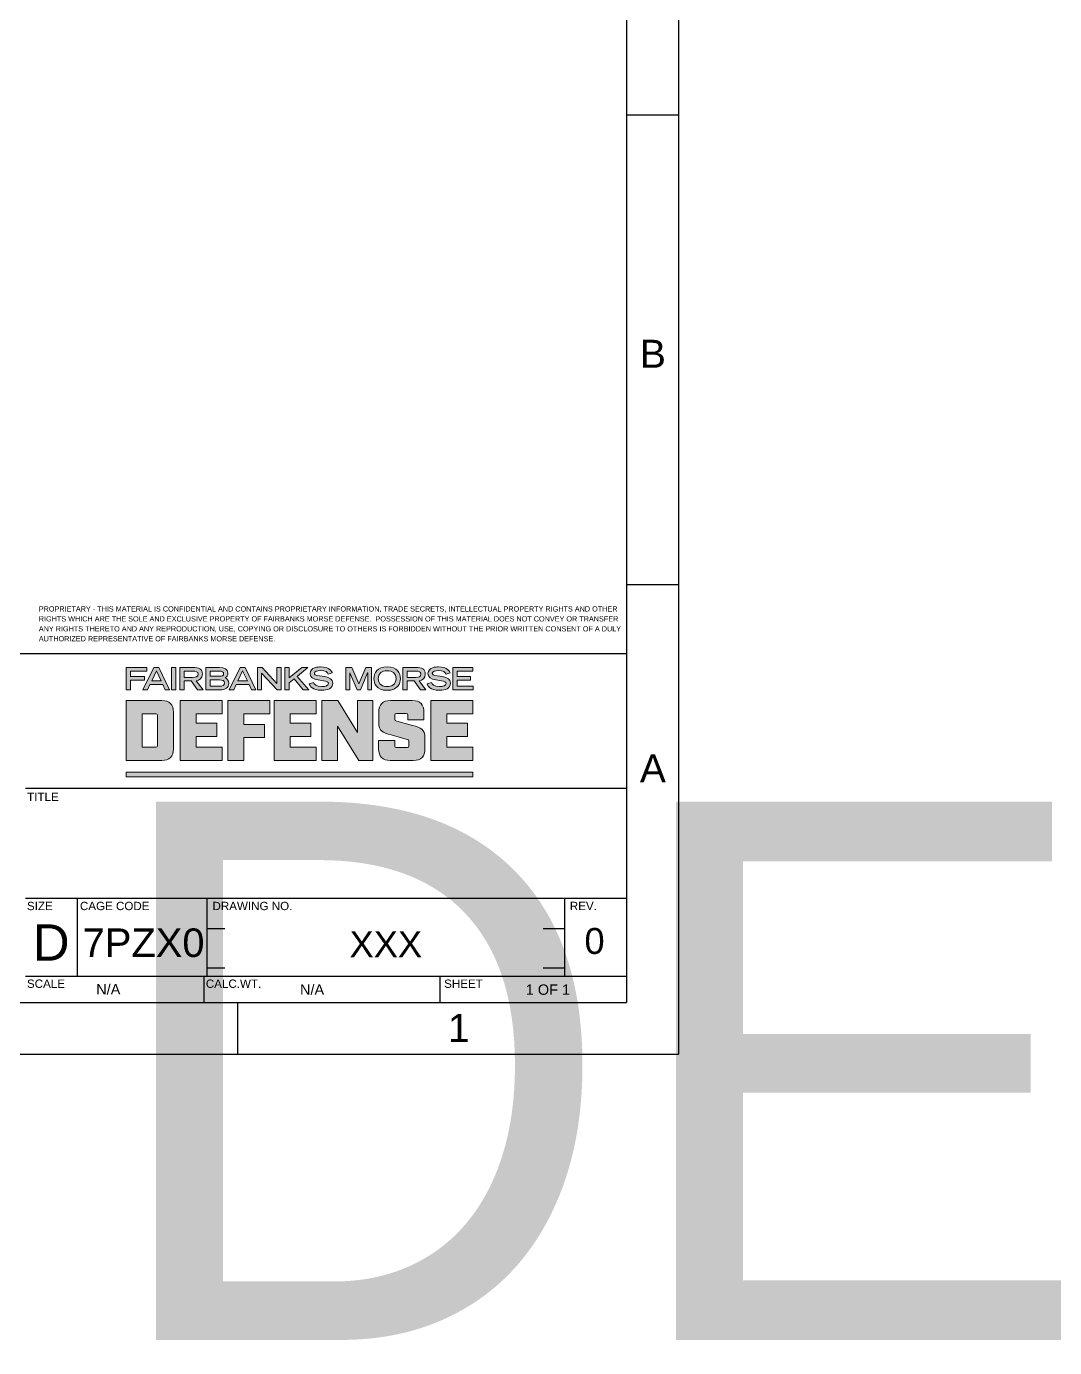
# Model space of a CAD drawing. Header units: inches. Extents: x 0 to 79.8, y -3 to 24.
# Drawn here: x 29.38 to 39.88, y -3 to 10.5 of the extents above; entities that cross this region are included whole.
import ezdxf
from ezdxf.enums import TextEntityAlignment as Align

# ---------------------------------------------------------------- set-up
doc = ezdxf.new("R2018")
doc.units = ezdxf.units.IN
doc.header["$MEASUREMENT"] = 0
doc.layers.add('Layer 1', color=7, linetype='Continuous', lineweight=0)
doc.styles.get("Standard").update_dxf_attribs({"font": 'arial.ttf'})

# ---------------------------------------------------------------- blocks, each defined once
blk = doc.blocks.new('Block_0')
at = {"layer": 'Layer 1', "transparency": 33554687}
h = blk.add_hatch(color=7, dxfattribs=at)
h.dxf.hatch_style = 2
edge = h.paths.add_edge_path()
edge.add_spline(control_points=[(3.112, -4.673), (3.132, -4.673), (3.138, -4.667), (3.138, -4.647), (3.138, -4.647), (3.138, -4.147), (3.138, -4.147), (3.138, -4.128), (3.132, -4.122), (3.112, -4.122), (3.112, -4.122), (2.888, -4.122), (2.888, -4.122), (2.888, -4.122), (2.888, -4.673), (2.888, -4.673), (2.888, -4.673), (3.112, -4.673), (3.112, -4.673)], knot_values=[0, 0, 0, 0, 1, 1, 1, 2, 2, 2, 3, 3, 3, 4, 4, 4, 5, 5, 5, 6, 6, 6, 6], degree=3, periodic=0)
edge = h.paths.add_edge_path()
edge.add_spline(control_points=[(2.621, -3.9), (2.621, -3.9), (3.212, -3.9), (3.212, -3.9), (3.342, -3.9), (3.405, -3.963), (3.405, -4.093), (3.405, -4.093), (3.405, -4.701), (3.405, -4.701), (3.405, -4.832), (3.342, -4.894), (3.212, -4.894), (3.212, -4.894), (2.621, -4.894), (2.621, -4.894), (2.621, -4.894), (2.621, -3.9), (2.621, -3.9)], knot_values=[0, 0, 0, 0, 1, 1, 1, 2, 2, 2, 3, 3, 3, 4, 4, 4, 5, 5, 5, 6, 6, 6, 6], degree=3, periodic=0)
h = blk.add_hatch(color=7, dxfattribs=at)
h.dxf.hatch_style = 2
edge = h.paths.add_edge_path()
edge.add_spline(control_points=[(3.516, -3.9), (3.516, -3.9), (4.214, -3.9), (4.214, -3.9), (4.214, -3.9), (4.214, -4.122), (4.214, -4.122), (4.214, -4.122), (3.782, -4.122), (3.782, -4.122), (3.782, -4.122), (3.782, -4.277), (3.782, -4.277), (3.782, -4.277), (4.125, -4.277), (4.125, -4.277), (4.125, -4.277), (4.125, -4.495), (4.125, -4.495), (4.125, -4.495), (3.782, -4.495), (3.782, -4.495), (3.782, -4.495), (3.782, -4.673), (3.782, -4.673), (3.782, -4.673), (4.214, -4.673), (4.214, -4.673), (4.214, -4.673), (4.214, -4.894), (4.214, -4.894), (4.214, -4.894), (3.516, -4.894), (3.516, -4.894), (3.516, -4.894), (3.516, -3.9), (3.516, -3.9)], knot_values=[0, 0, 0, 0, 1, 1, 1, 2, 2, 2, 3, 3, 3, 4, 4, 4, 5, 5, 5, 6, 6, 6, 7, 7, 7, 8, 8, 8, 9, 9, 9, 10, 10, 10, 11, 11, 11, 12, 12, 12, 12], degree=3, periodic=0)
h = blk.add_hatch(color=7, dxfattribs=at)
h.dxf.hatch_style = 2
edge = h.paths.add_edge_path()
edge.add_spline(control_points=[(4.306, -3.9), (4.306, -3.9), (5.005, -3.9), (5.005, -3.9), (5.005, -3.9), (5.005, -4.122), (5.005, -4.122), (5.005, -4.122), (4.573, -4.122), (4.573, -4.122), (4.573, -4.122), (4.573, -4.295), (4.573, -4.295), (4.573, -4.295), (4.916, -4.295), (4.916, -4.295), (4.916, -4.295), (4.916, -4.514), (4.916, -4.514), (4.916, -4.514), (4.573, -4.514), (4.573, -4.514), (4.573, -4.514), (4.573, -4.894), (4.573, -4.894), (4.573, -4.894), (4.306, -4.894), (4.306, -4.894), (4.306, -4.894), (4.306, -3.9), (4.306, -3.9)], knot_values=[0, 0, 0, 0, 1, 1, 1, 2, 2, 2, 3, 3, 3, 4, 4, 4, 5, 5, 5, 6, 6, 6, 7, 7, 7, 8, 8, 8, 9, 9, 9, 10, 10, 10, 10], degree=3, periodic=0)
h = blk.add_hatch(color=7, dxfattribs=at)
h.dxf.hatch_style = 2
edge = h.paths.add_edge_path()
edge.add_spline(control_points=[(5.073, -3.9), (5.073, -3.9), (5.772, -3.9), (5.772, -3.9), (5.772, -3.9), (5.772, -4.122), (5.772, -4.122), (5.772, -4.122), (5.34, -4.122), (5.34, -4.122), (5.34, -4.122), (5.34, -4.277), (5.34, -4.277), (5.34, -4.277), (5.682, -4.277), (5.682, -4.277), (5.682, -4.277), (5.682, -4.495), (5.682, -4.495), (5.682, -4.495), (5.34, -4.495), (5.34, -4.495), (5.34, -4.495), (5.34, -4.673), (5.34, -4.673), (5.34, -4.673), (5.772, -4.673), (5.772, -4.673), (5.772, -4.673), (5.772, -4.894), (5.772, -4.894), (5.772, -4.894), (5.073, -4.894), (5.073, -4.894), (5.073, -4.894), (5.073, -3.9), (5.073, -3.9)], knot_values=[0, 0, 0, 0, 1, 1, 1, 2, 2, 2, 3, 3, 3, 4, 4, 4, 5, 5, 5, 6, 6, 6, 7, 7, 7, 8, 8, 8, 9, 9, 9, 10, 10, 10, 11, 11, 11, 12, 12, 12, 12], degree=3, periodic=0)
h = blk.add_hatch(color=7, dxfattribs=at)
h.dxf.hatch_style = 2
edge = h.paths.add_edge_path()
edge.add_spline(control_points=[(5.864, -3.9), (5.864, -3.9), (6.13, -3.9), (6.13, -3.9), (6.13, -3.9), (6.455, -4.429), (6.455, -4.429), (6.455, -4.429), (6.455, -3.9), (6.455, -3.9), (6.455, -3.9), (6.713, -3.9), (6.713, -3.9), (6.713, -3.9), (6.713, -4.894), (6.713, -4.894), (6.713, -4.894), (6.476, -4.894), (6.476, -4.894), (6.476, -4.894), (6.123, -4.325), (6.123, -4.325), (6.123, -4.325), (6.123, -4.894), (6.123, -4.894), (6.123, -4.894), (5.864, -4.894), (5.864, -4.894), (5.864, -4.894), (5.864, -3.9), (5.864, -3.9)], knot_values=[0, 0, 0, 0, 1, 1, 1, 2, 2, 2, 3, 3, 3, 4, 4, 4, 5, 5, 5, 6, 6, 6, 7, 7, 7, 8, 8, 8, 9, 9, 9, 10, 10, 10, 10], degree=3, periodic=0)
h = blk.add_hatch(color=7, dxfattribs=at)
h.dxf.hatch_style = 2
edge = h.paths.add_edge_path()
edge.add_spline(control_points=[(6.807, -4.701), (6.807, -4.701), (6.807, -4.565), (6.807, -4.565), (6.807, -4.565), (7.074, -4.565), (7.074, -4.565), (7.074, -4.565), (7.074, -4.656), (7.074, -4.656), (7.074, -4.676), (7.08, -4.681), (7.1, -4.681), (7.1, -4.681), (7.283, -4.681), (7.283, -4.681), (7.303, -4.681), (7.308, -4.676), (7.308, -4.656), (7.308, -4.656), (7.308, -4.569), (7.308, -4.569), (7.308, -4.554), (7.301, -4.549), (7.278, -4.544), (7.278, -4.544), (7.014, -4.471), (7.014, -4.471), (6.875, -4.433), (6.81, -4.409), (6.81, -4.267), (6.81, -4.267), (6.81, -4.093), (6.81, -4.093), (6.81, -3.963), (6.872, -3.9), (7.003, -3.9), (7.003, -3.9), (7.365, -3.9), (7.365, -3.9), (7.496, -3.9), (7.558, -3.963), (7.558, -4.093), (7.558, -4.093), (7.558, -4.22), (7.558, -4.22), (7.558, -4.22), (7.291, -4.22), (7.291, -4.22), (7.291, -4.22), (7.291, -4.139), (7.291, -4.139), (7.291, -4.119), (7.286, -4.113), (7.266, -4.113), (7.266, -4.113), (7.102, -4.113), (7.102, -4.113), (7.083, -4.113), (7.077, -4.119), (7.077, -4.139), (7.077, -4.139), (7.077, -4.216), (7.077, -4.216), (7.077, -4.231), (7.081, -4.235), (7.107, -4.243), (7.107, -4.243), (7.371, -4.314), (7.371, -4.314), (7.51, -4.35), (7.575, -4.376), (7.575, -4.518), (7.575, -4.518), (7.575, -4.701), (7.575, -4.701), (7.575, -4.832), (7.513, -4.894), (7.382, -4.894), (7.382, -4.894), (7, -4.894), (7, -4.894), (6.87, -4.894), (6.807, -4.832), (6.807, -4.701)], knot_values=[0, 0, 0, 0, 1, 1, 1, 2, 2, 2, 3, 3, 3, 4, 4, 4, 5, 5, 5, 6, 6, 6, 7, 7, 7, 8, 8, 8, 9, 9, 9, 10, 10, 10, 11, 11, 11, 12, 12, 12, 13, 13, 13, 14, 14, 14, 15, 15, 15, 16, 16, 16, 17, 17, 17, 18, 18, 18, 19, 19, 19, 20, 20, 20, 21, 21, 21, 22, 22, 22, 23, 23, 23, 24, 24, 24, 25, 25, 25, 26, 26, 26, 27, 27, 27, 28, 28, 28, 28], degree=3, periodic=0)
h = blk.add_hatch(color=7, dxfattribs=at)
h.dxf.hatch_style = 2
edge = h.paths.add_edge_path()
edge.add_spline(control_points=[(7.67, -3.9), (7.67, -3.9), (8.369, -3.9), (8.369, -3.9), (8.369, -3.9), (8.369, -4.122), (8.369, -4.122), (8.369, -4.122), (7.937, -4.122), (7.937, -4.122), (7.937, -4.122), (7.937, -4.277), (7.937, -4.277), (7.937, -4.277), (8.28, -4.277), (8.28, -4.277), (8.28, -4.277), (8.28, -4.495), (8.28, -4.495), (8.28, -4.495), (7.937, -4.495), (7.937, -4.495), (7.937, -4.495), (7.937, -4.673), (7.937, -4.673), (7.937, -4.673), (8.369, -4.673), (8.369, -4.673), (8.369, -4.673), (8.369, -4.894), (8.369, -4.894), (8.369, -4.894), (7.67, -4.894), (7.67, -4.894), (7.67, -4.894), (7.67, -3.9), (7.67, -3.9)], knot_values=[0, 0, 0, 0, 1, 1, 1, 2, 2, 2, 3, 3, 3, 4, 4, 4, 5, 5, 5, 6, 6, 6, 7, 7, 7, 8, 8, 8, 9, 9, 9, 10, 10, 10, 11, 11, 11, 12, 12, 12, 12], degree=3, periodic=0)
at = {"layer": 'Layer 1'}
for points, knots in [([(2.621, -3.9), (2.621, -3.9), (3.212, -3.9), (3.212, -3.9), (3.342, -3.9), (3.405, -3.963), (3.405, -4.093), (3.405, -4.093), (3.405, -4.701), (3.405, -4.701), (3.405, -4.832), (3.342, -4.894), (3.212, -4.894), (3.212, -4.894), (2.621, -4.894), (2.621, -4.894), (2.621, -4.894), (2.621, -3.9), (2.621, -3.9)], [0, 0, 0, 0, 1, 1, 1, 2, 2, 2, 3, 3, 3, 4, 4, 4, 5, 5, 5, 6, 6, 6, 6]), ([(3.516, -3.9), (3.516, -3.9), (4.214, -3.9), (4.214, -3.9), (4.214, -3.9), (4.214, -4.122), (4.214, -4.122), (4.214, -4.122), (3.782, -4.122), (3.782, -4.122), (3.782, -4.122), (3.782, -4.277), (3.782, -4.277), (3.782, -4.277), (4.125, -4.277), (4.125, -4.277), (4.125, -4.277), (4.125, -4.495), (4.125, -4.495), (4.125, -4.495), (3.782, -4.495), (3.782, -4.495), (3.782, -4.495), (3.782, -4.673), (3.782, -4.673), (3.782, -4.673), (4.214, -4.673), (4.214, -4.673), (4.214, -4.673), (4.214, -4.894), (4.214, -4.894), (4.214, -4.894), (3.516, -4.894), (3.516, -4.894), (3.516, -4.894), (3.516, -3.9), (3.516, -3.9)], [0, 0, 0, 0, 1, 1, 1, 2, 2, 2, 3, 3, 3, 4, 4, 4, 5, 5, 5, 6, 6, 6, 7, 7, 7, 8, 8, 8, 9, 9, 9, 10, 10, 10, 11, 11, 11, 12, 12, 12, 12]), ([(4.306, -3.9), (4.306, -3.9), (5.005, -3.9), (5.005, -3.9), (5.005, -3.9), (5.005, -4.122), (5.005, -4.122), (5.005, -4.122), (4.573, -4.122), (4.573, -4.122), (4.573, -4.122), (4.573, -4.295), (4.573, -4.295), (4.573, -4.295), (4.916, -4.295), (4.916, -4.295), (4.916, -4.295), (4.916, -4.514), (4.916, -4.514), (4.916, -4.514), (4.573, -4.514), (4.573, -4.514), (4.573, -4.514), (4.573, -4.894), (4.573, -4.894), (4.573, -4.894), (4.306, -4.894), (4.306, -4.894), (4.306, -4.894), (4.306, -3.9), (4.306, -3.9)], [0, 0, 0, 0, 1, 1, 1, 2, 2, 2, 3, 3, 3, 4, 4, 4, 5, 5, 5, 6, 6, 6, 7, 7, 7, 8, 8, 8, 9, 9, 9, 10, 10, 10, 10]), ([(5.073, -3.9), (5.073, -3.9), (5.772, -3.9), (5.772, -3.9), (5.772, -3.9), (5.772, -4.122), (5.772, -4.122), (5.772, -4.122), (5.34, -4.122), (5.34, -4.122), (5.34, -4.122), (5.34, -4.277), (5.34, -4.277), (5.34, -4.277), (5.682, -4.277), (5.682, -4.277), (5.682, -4.277), (5.682, -4.495), (5.682, -4.495), (5.682, -4.495), (5.34, -4.495), (5.34, -4.495), (5.34, -4.495), (5.34, -4.673), (5.34, -4.673), (5.34, -4.673), (5.772, -4.673), (5.772, -4.673), (5.772, -4.673), (5.772, -4.894), (5.772, -4.894), (5.772, -4.894), (5.073, -4.894), (5.073, -4.894), (5.073, -4.894), (5.073, -3.9), (5.073, -3.9)], [0, 0, 0, 0, 1, 1, 1, 2, 2, 2, 3, 3, 3, 4, 4, 4, 5, 5, 5, 6, 6, 6, 7, 7, 7, 8, 8, 8, 9, 9, 9, 10, 10, 10, 11, 11, 11, 12, 12, 12, 12]), ([(5.864, -3.9), (5.864, -3.9), (6.13, -3.9), (6.13, -3.9), (6.13, -3.9), (6.455, -4.429), (6.455, -4.429), (6.455, -4.429), (6.455, -3.9), (6.455, -3.9), (6.455, -3.9), (6.713, -3.9), (6.713, -3.9), (6.713, -3.9), (6.713, -4.894), (6.713, -4.894), (6.713, -4.894), (6.476, -4.894), (6.476, -4.894), (6.476, -4.894), (6.123, -4.325), (6.123, -4.325), (6.123, -4.325), (6.123, -4.894), (6.123, -4.894), (6.123, -4.894), (5.864, -4.894), (5.864, -4.894), (5.864, -4.894), (5.864, -3.9), (5.864, -3.9)], [0, 0, 0, 0, 1, 1, 1, 2, 2, 2, 3, 3, 3, 4, 4, 4, 5, 5, 5, 6, 6, 6, 7, 7, 7, 8, 8, 8, 9, 9, 9, 10, 10, 10, 10]), ([(6.807, -4.701), (6.807, -4.701), (6.807, -4.565), (6.807, -4.565), (6.807, -4.565), (7.074, -4.565), (7.074, -4.565), (7.074, -4.565), (7.074, -4.656), (7.074, -4.656), (7.074, -4.676), (7.08, -4.681), (7.1, -4.681), (7.1, -4.681), (7.283, -4.681), (7.283, -4.681), (7.303, -4.681), (7.308, -4.676), (7.308, -4.656), (7.308, -4.656), (7.308, -4.569), (7.308, -4.569), (7.308, -4.554), (7.301, -4.549), (7.278, -4.544), (7.278, -4.544), (7.014, -4.471), (7.014, -4.471), (6.875, -4.433), (6.81, -4.409), (6.81, -4.267), (6.81, -4.267), (6.81, -4.093), (6.81, -4.093), (6.81, -3.963), (6.872, -3.9), (7.003, -3.9), (7.003, -3.9), (7.365, -3.9), (7.365, -3.9), (7.496, -3.9), (7.558, -3.963), (7.558, -4.093), (7.558, -4.093), (7.558, -4.22), (7.558, -4.22), (7.558, -4.22), (7.291, -4.22), (7.291, -4.22), (7.291, -4.22), (7.291, -4.139), (7.291, -4.139), (7.291, -4.119), (7.286, -4.113), (7.266, -4.113), (7.266, -4.113), (7.102, -4.113), (7.102, -4.113), (7.083, -4.113), (7.077, -4.119), (7.077, -4.139), (7.077, -4.139), (7.077, -4.216), (7.077, -4.216), (7.077, -4.231), (7.081, -4.235), (7.107, -4.243), (7.107, -4.243), (7.371, -4.314), (7.371, -4.314), (7.51, -4.35), (7.575, -4.376), (7.575, -4.518), (7.575, -4.518), (7.575, -4.701), (7.575, -4.701), (7.575, -4.832), (7.513, -4.894), (7.382, -4.894), (7.382, -4.894), (7, -4.894), (7, -4.894), (6.87, -4.894), (6.807, -4.832), (6.807, -4.701)], [0, 0, 0, 0, 1, 1, 1, 2, 2, 2, 3, 3, 3, 4, 4, 4, 5, 5, 5, 6, 6, 6, 7, 7, 7, 8, 8, 8, 9, 9, 9, 10, 10, 10, 11, 11, 11, 12, 12, 12, 13, 13, 13, 14, 14, 14, 15, 15, 15, 16, 16, 16, 17, 17, 17, 18, 18, 18, 19, 19, 19, 20, 20, 20, 21, 21, 21, 22, 22, 22, 23, 23, 23, 24, 24, 24, 25, 25, 25, 26, 26, 26, 27, 27, 27, 28, 28, 28, 28]), ([(7.67, -3.9), (7.67, -3.9), (8.369, -3.9), (8.369, -3.9), (8.369, -3.9), (8.369, -4.122), (8.369, -4.122), (8.369, -4.122), (7.937, -4.122), (7.937, -4.122), (7.937, -4.122), (7.937, -4.277), (7.937, -4.277), (7.937, -4.277), (8.28, -4.277), (8.28, -4.277), (8.28, -4.277), (8.28, -4.495), (8.28, -4.495), (8.28, -4.495), (7.937, -4.495), (7.937, -4.495), (7.937, -4.495), (7.937, -4.673), (7.937, -4.673), (7.937, -4.673), (8.369, -4.673), (8.369, -4.673), (8.369, -4.673), (8.369, -4.894), (8.369, -4.894), (8.369, -4.894), (7.67, -4.894), (7.67, -4.894), (7.67, -4.894), (7.67, -3.9), (7.67, -3.9)], [0, 0, 0, 0, 1, 1, 1, 2, 2, 2, 3, 3, 3, 4, 4, 4, 5, 5, 5, 6, 6, 6, 7, 7, 7, 8, 8, 8, 9, 9, 9, 10, 10, 10, 11, 11, 11, 12, 12, 12, 12]), ([(3.112, -4.673), (3.132, -4.673), (3.138, -4.667), (3.138, -4.647), (3.138, -4.647), (3.138, -4.147), (3.138, -4.147), (3.138, -4.128), (3.132, -4.122), (3.112, -4.122), (3.112, -4.122), (2.888, -4.122), (2.888, -4.122), (2.888, -4.122), (2.888, -4.673), (2.888, -4.673), (2.888, -4.673), (3.112, -4.673), (3.112, -4.673)], [0, 0, 0, 0, 1, 1, 1, 2, 2, 2, 3, 3, 3, 4, 4, 4, 5, 5, 5, 6, 6, 6, 6])]:
    blk.add_open_spline(points, degree=3, knots=knots, dxfattribs=at)
blk = doc.blocks.new('Block_1')
at = {"layer": 'Layer 1', "transparency": 33554687}
h = blk.add_hatch(color=7, dxfattribs=at)
h.dxf.hatch_style = 2
edge = h.paths.add_edge_path()
edge.add_spline(control_points=[(2.622, -3.352), (2.622, -3.352), (2.962, -3.352), (2.962, -3.352), (2.962, -3.352), (2.962, -3.414), (2.962, -3.414), (2.962, -3.414), (2.694, -3.414), (2.694, -3.414), (2.694, -3.414), (2.694, -3.5), (2.694, -3.5), (2.694, -3.5), (2.925, -3.5), (2.925, -3.5), (2.925, -3.5), (2.925, -3.562), (2.925, -3.562), (2.925, -3.562), (2.694, -3.562), (2.694, -3.562), (2.694, -3.562), (2.694, -3.722), (2.694, -3.722), (2.694, -3.722), (2.622, -3.722), (2.622, -3.722), (2.622, -3.722), (2.622, -3.352), (2.622, -3.352)], knot_values=[0, 0, 0, 0, 1, 1, 1, 2, 2, 2, 3, 3, 3, 4, 4, 4, 5, 5, 5, 6, 6, 6, 7, 7, 7, 8, 8, 8, 9, 9, 9, 10, 10, 10, 10], degree=3, periodic=0)
h = blk.add_hatch(color=7, dxfattribs=at)
h.dxf.hatch_style = 2
edge = h.paths.add_edge_path()
edge.add_spline(control_points=[(3.199, -3.575), (3.199, -3.575), (3.121, -3.41), (3.121, -3.41), (3.121, -3.41), (3.044, -3.575), (3.044, -3.575), (3.044, -3.575), (3.199, -3.575), (3.199, -3.575)], knot_values=[0, 0, 0, 0, 1, 1, 1, 2, 2, 2, 3, 3, 3, 3], degree=3, periodic=0)
edge = h.paths.add_edge_path()
edge.add_spline(control_points=[(3.08, -3.352), (3.08, -3.352), (3.163, -3.352), (3.163, -3.352), (3.163, -3.352), (3.342, -3.722), (3.342, -3.722), (3.342, -3.722), (3.266, -3.722), (3.266, -3.722), (3.266, -3.722), (3.227, -3.637), (3.227, -3.637), (3.227, -3.637), (3.014, -3.637), (3.014, -3.637), (3.014, -3.637), (2.975, -3.722), (2.975, -3.722), (2.975, -3.722), (2.898, -3.722), (2.898, -3.722), (2.898, -3.722), (3.08, -3.352), (3.08, -3.352)], knot_values=[0, 0, 0, 0, 1, 1, 1, 2, 2, 2, 3, 3, 3, 4, 4, 4, 5, 5, 5, 6, 6, 6, 7, 7, 7, 8, 8, 8, 8], degree=3, periodic=0)
h = blk.add_hatch(color=7, dxfattribs=at)
h.dxf.hatch_style = 2
edge = h.paths.add_edge_path()
edge.add_spline(control_points=[(3.371, -3.352), (3.371, -3.352), (3.443, -3.352), (3.443, -3.352), (3.443, -3.352), (3.443, -3.722), (3.443, -3.722), (3.443, -3.722), (3.371, -3.722), (3.371, -3.722), (3.371, -3.722), (3.371, -3.352), (3.371, -3.352)], knot_values=[0, 0, 0, 0, 1, 1, 1, 2, 2, 2, 3, 3, 3, 4, 4, 4, 4], degree=3, periodic=0)
h = blk.add_hatch(color=7, dxfattribs=at)
h.dxf.hatch_style = 2
edge = h.paths.add_edge_path()
edge.add_spline(control_points=[(3.723, -3.516), (3.782, -3.516), (3.812, -3.508), (3.812, -3.464), (3.812, -3.421), (3.782, -3.412), (3.723, -3.412), (3.723, -3.412), (3.584, -3.412), (3.584, -3.412), (3.584, -3.412), (3.584, -3.516), (3.584, -3.516), (3.584, -3.516), (3.723, -3.516), (3.723, -3.516)], knot_values=[0, 0, 0, 0, 1, 1, 1, 2, 2, 2, 3, 3, 3, 4, 4, 4, 5, 5, 5, 5], degree=3, periodic=0)
edge = h.paths.add_edge_path()
edge.add_spline(control_points=[(3.511, -3.352), (3.511, -3.352), (3.734, -3.352), (3.734, -3.352), (3.821, -3.352), (3.884, -3.372), (3.884, -3.462), (3.884, -3.531), (3.836, -3.568), (3.781, -3.571), (3.781, -3.571), (3.895, -3.722), (3.895, -3.722), (3.895, -3.722), (3.805, -3.722), (3.805, -3.722), (3.805, -3.722), (3.698, -3.576), (3.698, -3.576), (3.698, -3.576), (3.584, -3.576), (3.584, -3.576), (3.584, -3.576), (3.584, -3.722), (3.584, -3.722), (3.584, -3.722), (3.511, -3.722), (3.511, -3.722), (3.511, -3.722), (3.511, -3.352), (3.511, -3.352)], knot_values=[0, 0, 0, 0, 1, 1, 1, 2, 2, 2, 3, 3, 3, 4, 4, 4, 5, 5, 5, 6, 6, 6, 7, 7, 7, 8, 8, 8, 9, 9, 9, 10, 10, 10, 10], degree=3, periodic=0)
h = blk.add_hatch(color=7, dxfattribs=at)
h.dxf.hatch_style = 2
edge = h.paths.add_edge_path()
edge.add_spline(control_points=[(4.169, -3.662), (4.215, -3.662), (4.25, -3.653), (4.25, -3.609), (4.25, -3.57), (4.218, -3.558), (4.169, -3.558), (4.169, -3.558), (4.012, -3.558), (4.012, -3.558), (4.012, -3.558), (4.012, -3.662), (4.012, -3.662), (4.012, -3.662), (4.169, -3.662), (4.169, -3.662)], knot_values=[0, 0, 0, 0, 1, 1, 1, 2, 2, 2, 3, 3, 3, 4, 4, 4, 5, 5, 5, 5], degree=3, periodic=0)
edge = h.paths.add_edge_path()
edge.add_spline(control_points=[(4.167, -3.498), (4.215, -3.498), (4.236, -3.486), (4.236, -3.455), (4.236, -3.424), (4.215, -3.412), (4.167, -3.412), (4.167, -3.412), (4.012, -3.412), (4.012, -3.412), (4.012, -3.412), (4.012, -3.498), (4.012, -3.498), (4.012, -3.498), (4.167, -3.498), (4.167, -3.498)], knot_values=[0, 0, 0, 0, 1, 1, 1, 2, 2, 2, 3, 3, 3, 4, 4, 4, 5, 5, 5, 5], degree=3, periodic=0)
edge = h.paths.add_edge_path()
edge.add_spline(control_points=[(3.94, -3.352), (3.94, -3.352), (4.163, -3.352), (4.163, -3.352), (4.25, -3.352), (4.308, -3.376), (4.308, -3.447), (4.308, -3.493), (4.285, -3.511), (4.265, -3.523), (4.291, -3.535), (4.322, -3.566), (4.322, -3.615), (4.322, -3.684), (4.267, -3.722), (4.177, -3.722), (4.177, -3.722), (3.94, -3.722), (3.94, -3.722), (3.94, -3.722), (3.94, -3.352), (3.94, -3.352)], knot_values=[0, 0, 0, 0, 1, 1, 1, 2, 2, 2, 3, 3, 3, 4, 4, 4, 5, 5, 5, 6, 6, 6, 7, 7, 7, 7], degree=3, periodic=0)
h = blk.add_hatch(color=7, dxfattribs=at)
h.dxf.hatch_style = 2
edge = h.paths.add_edge_path()
edge.add_spline(control_points=[(4.63, -3.575), (4.63, -3.575), (4.552, -3.41), (4.552, -3.41), (4.552, -3.41), (4.475, -3.575), (4.475, -3.575), (4.475, -3.575), (4.63, -3.575), (4.63, -3.575)], knot_values=[0, 0, 0, 0, 1, 1, 1, 2, 2, 2, 3, 3, 3, 3], degree=3, periodic=0)
edge = h.paths.add_edge_path()
edge.add_spline(control_points=[(4.511, -3.352), (4.511, -3.352), (4.594, -3.352), (4.594, -3.352), (4.594, -3.352), (4.773, -3.722), (4.773, -3.722), (4.773, -3.722), (4.697, -3.722), (4.697, -3.722), (4.697, -3.722), (4.658, -3.637), (4.658, -3.637), (4.658, -3.637), (4.445, -3.637), (4.445, -3.637), (4.445, -3.637), (4.406, -3.722), (4.406, -3.722), (4.406, -3.722), (4.329, -3.722), (4.329, -3.722), (4.329, -3.722), (4.511, -3.352), (4.511, -3.352)], knot_values=[0, 0, 0, 0, 1, 1, 1, 2, 2, 2, 3, 3, 3, 4, 4, 4, 5, 5, 5, 6, 6, 6, 7, 7, 7, 8, 8, 8, 8], degree=3, periodic=0)
h = blk.add_hatch(color=7, dxfattribs=at)
h.dxf.hatch_style = 2
edge = h.paths.add_edge_path()
edge.add_spline(control_points=[(4.797, -3.352), (4.797, -3.352), (4.874, -3.352), (4.874, -3.352), (4.874, -3.352), (5.121, -3.619), (5.121, -3.619), (5.121, -3.619), (5.121, -3.352), (5.121, -3.352), (5.121, -3.352), (5.19, -3.352), (5.19, -3.352), (5.19, -3.352), (5.19, -3.722), (5.19, -3.722), (5.19, -3.722), (5.124, -3.722), (5.124, -3.722), (5.124, -3.722), (4.866, -3.445), (4.866, -3.445), (4.866, -3.445), (4.866, -3.722), (4.866, -3.722), (4.866, -3.722), (4.797, -3.722), (4.797, -3.722), (4.797, -3.722), (4.797, -3.352), (4.797, -3.352)], knot_values=[0, 0, 0, 0, 1, 1, 1, 2, 2, 2, 3, 3, 3, 4, 4, 4, 5, 5, 5, 6, 6, 6, 7, 7, 7, 8, 8, 8, 9, 9, 9, 10, 10, 10, 10], degree=3, periodic=0)
h = blk.add_hatch(color=7, dxfattribs=at)
h.dxf.hatch_style = 2
edge = h.paths.add_edge_path()
edge.add_spline(control_points=[(5.254, -3.352), (5.254, -3.352), (5.326, -3.352), (5.326, -3.352), (5.326, -3.352), (5.326, -3.524), (5.326, -3.524), (5.326, -3.524), (5.531, -3.352), (5.531, -3.352), (5.531, -3.352), (5.634, -3.352), (5.634, -3.352), (5.634, -3.352), (5.457, -3.499), (5.457, -3.499), (5.457, -3.499), (5.652, -3.722), (5.652, -3.722), (5.652, -3.722), (5.557, -3.722), (5.557, -3.722), (5.557, -3.722), (5.405, -3.541), (5.405, -3.541), (5.405, -3.541), (5.326, -3.607), (5.326, -3.607), (5.326, -3.607), (5.326, -3.722), (5.326, -3.722), (5.326, -3.722), (5.254, -3.722), (5.254, -3.722), (5.254, -3.722), (5.254, -3.352), (5.254, -3.352)], knot_values=[0, 0, 0, 0, 1, 1, 1, 2, 2, 2, 3, 3, 3, 4, 4, 4, 5, 5, 5, 6, 6, 6, 7, 7, 7, 8, 8, 8, 9, 9, 9, 10, 10, 10, 11, 11, 11, 12, 12, 12, 12], degree=3, periodic=0)
h = blk.add_hatch(color=7, dxfattribs=at)
h.dxf.hatch_style = 2
edge = h.paths.add_edge_path()
edge.add_spline(control_points=[(5.971, -3.464), (5.959, -3.431), (5.929, -3.403), (5.841, -3.403), (5.792, -3.403), (5.743, -3.415), (5.743, -3.449), (5.743, -3.465), (5.752, -3.482), (5.825, -3.491), (5.825, -3.491), (5.913, -3.504), (5.913, -3.504), (5.996, -3.517), (6.045, -3.549), (6.045, -3.611), (6.045, -3.699), (5.961, -3.731), (5.863, -3.731), (5.704, -3.731), (5.665, -3.653), (5.656, -3.625), (5.656, -3.625), (5.726, -3.603), (5.726, -3.603), (5.739, -3.63), (5.767, -3.669), (5.865, -3.669), (5.924, -3.669), (5.973, -3.65), (5.973, -3.618), (5.973, -3.594), (5.945, -3.578), (5.892, -3.571), (5.892, -3.571), (5.804, -3.559), (5.804, -3.559), (5.718, -3.547), (5.67, -3.51), (5.67, -3.454), (5.67, -3.343), (5.814, -3.343), (5.843, -3.343), (6.002, -3.343), (6.03, -3.417), (6.039, -3.442), (6.039, -3.442), (5.971, -3.464), (5.971, -3.464)], knot_values=[0, 0, 0, 0, 1, 1, 1, 2, 2, 2, 3, 3, 3, 4, 4, 4, 5, 5, 5, 6, 6, 6, 7, 7, 7, 8, 8, 8, 9, 9, 9, 10, 10, 10, 11, 11, 11, 12, 12, 12, 13, 13, 13, 14, 14, 14, 15, 15, 15, 16, 16, 16, 16], degree=3, periodic=0)
h = blk.add_hatch(color=7, dxfattribs=at)
h.dxf.hatch_style = 2
edge = h.paths.add_edge_path()
edge.add_spline(control_points=[(6.33, -3.442), (6.33, -3.442), (6.329, -3.442), (6.329, -3.442), (6.329, -3.442), (6.329, -3.722), (6.329, -3.722), (6.329, -3.722), (6.265, -3.722), (6.265, -3.722), (6.265, -3.722), (6.265, -3.352), (6.265, -3.352), (6.265, -3.352), (6.362, -3.352), (6.362, -3.352), (6.362, -3.352), (6.477, -3.626), (6.477, -3.626), (6.477, -3.626), (6.595, -3.352), (6.595, -3.352), (6.595, -3.352), (6.69, -3.352), (6.69, -3.352), (6.69, -3.352), (6.69, -3.722), (6.69, -3.722), (6.69, -3.722), (6.626, -3.722), (6.626, -3.722), (6.626, -3.722), (6.626, -3.442), (6.626, -3.442), (6.626, -3.442), (6.625, -3.442), (6.625, -3.442), (6.625, -3.442), (6.506, -3.722), (6.506, -3.722), (6.506, -3.722), (6.449, -3.722), (6.449, -3.722), (6.449, -3.722), (6.33, -3.442), (6.33, -3.442)], knot_values=[0, 0, 0, 0, 1, 1, 1, 2, 2, 2, 3, 3, 3, 4, 4, 4, 5, 5, 5, 6, 6, 6, 7, 7, 7, 8, 8, 8, 9, 9, 9, 10, 10, 10, 11, 11, 11, 12, 12, 12, 13, 13, 13, 14, 14, 14, 15, 15, 15, 15], degree=3, periodic=0)
h = blk.add_hatch(color=7, dxfattribs=at)
h.dxf.hatch_style = 2
edge = h.paths.add_edge_path()
edge.add_spline(control_points=[(7.096, -3.536), (7.096, -3.447), (7.033, -3.405), (6.948, -3.405), (6.864, -3.405), (6.8, -3.447), (6.8, -3.536), (6.8, -3.641), (6.879, -3.669), (6.948, -3.669), (7.017, -3.669), (7.096, -3.641), (7.096, -3.536)], knot_values=[0, 0, 0, 0, 1, 1, 1, 2, 2, 2, 3, 3, 3, 4, 4, 4, 4], degree=3, periodic=0)
edge = h.paths.add_edge_path()
edge.add_spline(control_points=[(6.948, -3.343), (7.111, -3.343), (7.169, -3.438), (7.169, -3.54), (7.169, -3.617), (7.123, -3.731), (6.948, -3.731), (6.773, -3.731), (6.728, -3.617), (6.728, -3.54), (6.728, -3.438), (6.785, -3.343), (6.948, -3.343)], knot_values=[0, 0, 0, 0, 1, 1, 1, 2, 2, 2, 3, 3, 3, 4, 4, 4, 4], degree=3, periodic=0)
h = blk.add_hatch(color=7, dxfattribs=at)
h.dxf.hatch_style = 2
edge = h.paths.add_edge_path()
edge.add_spline(control_points=[(7.42, -3.516), (7.479, -3.516), (7.509, -3.508), (7.509, -3.464), (7.509, -3.421), (7.479, -3.412), (7.42, -3.412), (7.42, -3.412), (7.281, -3.412), (7.281, -3.412), (7.281, -3.412), (7.281, -3.516), (7.281, -3.516), (7.281, -3.516), (7.42, -3.516), (7.42, -3.516)], knot_values=[0, 0, 0, 0, 1, 1, 1, 2, 2, 2, 3, 3, 3, 4, 4, 4, 5, 5, 5, 5], degree=3, periodic=0)
edge = h.paths.add_edge_path()
edge.add_spline(control_points=[(7.208, -3.352), (7.208, -3.352), (7.431, -3.352), (7.431, -3.352), (7.518, -3.352), (7.581, -3.372), (7.581, -3.462), (7.581, -3.531), (7.533, -3.568), (7.478, -3.571), (7.478, -3.571), (7.592, -3.722), (7.592, -3.722), (7.592, -3.722), (7.502, -3.722), (7.502, -3.722), (7.502, -3.722), (7.395, -3.576), (7.395, -3.576), (7.395, -3.576), (7.281, -3.576), (7.281, -3.576), (7.281, -3.576), (7.281, -3.722), (7.281, -3.722), (7.281, -3.722), (7.208, -3.722), (7.208, -3.722), (7.208, -3.722), (7.208, -3.352), (7.208, -3.352)], knot_values=[0, 0, 0, 0, 1, 1, 1, 2, 2, 2, 3, 3, 3, 4, 4, 4, 5, 5, 5, 6, 6, 6, 7, 7, 7, 8, 8, 8, 9, 9, 9, 10, 10, 10, 10], degree=3, periodic=0)
h = blk.add_hatch(color=7, dxfattribs=at)
h.dxf.hatch_style = 2
edge = h.paths.add_edge_path()
edge.add_spline(control_points=[(7.925, -3.464), (7.913, -3.431), (7.883, -3.403), (7.795, -3.403), (7.746, -3.403), (7.697, -3.415), (7.697, -3.449), (7.697, -3.465), (7.706, -3.482), (7.78, -3.491), (7.78, -3.491), (7.867, -3.504), (7.867, -3.504), (7.95, -3.517), (7.999, -3.549), (7.999, -3.611), (7.999, -3.699), (7.916, -3.731), (7.817, -3.731), (7.658, -3.731), (7.62, -3.653), (7.611, -3.625), (7.611, -3.625), (7.681, -3.603), (7.681, -3.603), (7.694, -3.63), (7.721, -3.669), (7.819, -3.669), (7.878, -3.669), (7.927, -3.65), (7.927, -3.618), (7.927, -3.594), (7.9, -3.578), (7.847, -3.571), (7.847, -3.571), (7.758, -3.559), (7.758, -3.559), (7.673, -3.547), (7.625, -3.51), (7.625, -3.454), (7.625, -3.343), (7.769, -3.343), (7.797, -3.343), (7.957, -3.343), (7.984, -3.417), (7.993, -3.442), (7.993, -3.442), (7.925, -3.464), (7.925, -3.464)], knot_values=[0, 0, 0, 0, 1, 1, 1, 2, 2, 2, 3, 3, 3, 4, 4, 4, 5, 5, 5, 6, 6, 6, 7, 7, 7, 8, 8, 8, 9, 9, 9, 10, 10, 10, 11, 11, 11, 12, 12, 12, 13, 13, 13, 14, 14, 14, 15, 15, 15, 16, 16, 16, 16], degree=3, periodic=0)
h = blk.add_hatch(color=7, dxfattribs=at)
h.dxf.hatch_style = 2
edge = h.paths.add_edge_path()
edge.add_spline(control_points=[(8.037, -3.352), (8.037, -3.352), (8.369, -3.352), (8.369, -3.352), (8.369, -3.352), (8.369, -3.414), (8.369, -3.414), (8.369, -3.414), (8.109, -3.414), (8.109, -3.414), (8.109, -3.414), (8.109, -3.5), (8.109, -3.5), (8.109, -3.5), (8.333, -3.5), (8.333, -3.5), (8.333, -3.5), (8.333, -3.562), (8.333, -3.562), (8.333, -3.562), (8.109, -3.562), (8.109, -3.562), (8.109, -3.562), (8.109, -3.66), (8.109, -3.66), (8.109, -3.66), (8.375, -3.66), (8.375, -3.66), (8.375, -3.66), (8.375, -3.722), (8.375, -3.722), (8.375, -3.722), (8.037, -3.722), (8.037, -3.722), (8.037, -3.722), (8.037, -3.352), (8.037, -3.352)], knot_values=[0, 0, 0, 0, 1, 1, 1, 2, 2, 2, 3, 3, 3, 4, 4, 4, 5, 5, 5, 6, 6, 6, 7, 7, 7, 8, 8, 8, 9, 9, 9, 10, 10, 10, 11, 11, 11, 12, 12, 12, 12], degree=3, periodic=0)
at = {"layer": 'Layer 1'}
for points, knots in [([(2.622, -3.352), (2.622, -3.352), (2.962, -3.352), (2.962, -3.352), (2.962, -3.352), (2.962, -3.414), (2.962, -3.414), (2.962, -3.414), (2.694, -3.414), (2.694, -3.414), (2.694, -3.414), (2.694, -3.5), (2.694, -3.5), (2.694, -3.5), (2.925, -3.5), (2.925, -3.5), (2.925, -3.5), (2.925, -3.562), (2.925, -3.562), (2.925, -3.562), (2.694, -3.562), (2.694, -3.562), (2.694, -3.562), (2.694, -3.722), (2.694, -3.722), (2.694, -3.722), (2.622, -3.722), (2.622, -3.722), (2.622, -3.722), (2.622, -3.352), (2.622, -3.352)], [0, 0, 0, 0, 1, 1, 1, 2, 2, 2, 3, 3, 3, 4, 4, 4, 5, 5, 5, 6, 6, 6, 7, 7, 7, 8, 8, 8, 9, 9, 9, 10, 10, 10, 10]), ([(3.08, -3.352), (3.08, -3.352), (3.163, -3.352), (3.163, -3.352), (3.163, -3.352), (3.342, -3.722), (3.342, -3.722), (3.342, -3.722), (3.266, -3.722), (3.266, -3.722), (3.266, -3.722), (3.227, -3.637), (3.227, -3.637), (3.227, -3.637), (3.014, -3.637), (3.014, -3.637), (3.014, -3.637), (2.975, -3.722), (2.975, -3.722), (2.975, -3.722), (2.898, -3.722), (2.898, -3.722), (2.898, -3.722), (3.08, -3.352), (3.08, -3.352)], [0, 0, 0, 0, 1, 1, 1, 2, 2, 2, 3, 3, 3, 4, 4, 4, 5, 5, 5, 6, 6, 6, 7, 7, 7, 8, 8, 8, 8]), ([(3.199, -3.575), (3.199, -3.575), (3.121, -3.41), (3.121, -3.41), (3.121, -3.41), (3.044, -3.575), (3.044, -3.575), (3.044, -3.575), (3.199, -3.575), (3.199, -3.575)], [0, 0, 0, 0, 1, 1, 1, 2, 2, 2, 3, 3, 3, 3]), ([(3.371, -3.352), (3.371, -3.352), (3.443, -3.352), (3.443, -3.352), (3.443, -3.352), (3.443, -3.722), (3.443, -3.722), (3.443, -3.722), (3.371, -3.722), (3.371, -3.722), (3.371, -3.722), (3.371, -3.352), (3.371, -3.352)], [0, 0, 0, 0, 1, 1, 1, 2, 2, 2, 3, 3, 3, 4, 4, 4, 4]), ([(3.511, -3.352), (3.511, -3.352), (3.734, -3.352), (3.734, -3.352), (3.821, -3.352), (3.884, -3.372), (3.884, -3.462), (3.884, -3.531), (3.836, -3.568), (3.781, -3.571), (3.781, -3.571), (3.895, -3.722), (3.895, -3.722), (3.895, -3.722), (3.805, -3.722), (3.805, -3.722), (3.805, -3.722), (3.698, -3.576), (3.698, -3.576), (3.698, -3.576), (3.584, -3.576), (3.584, -3.576), (3.584, -3.576), (3.584, -3.722), (3.584, -3.722), (3.584, -3.722), (3.511, -3.722), (3.511, -3.722), (3.511, -3.722), (3.511, -3.352), (3.511, -3.352)], [0, 0, 0, 0, 1, 1, 1, 2, 2, 2, 3, 3, 3, 4, 4, 4, 5, 5, 5, 6, 6, 6, 7, 7, 7, 8, 8, 8, 9, 9, 9, 10, 10, 10, 10]), ([(3.723, -3.516), (3.782, -3.516), (3.812, -3.508), (3.812, -3.464), (3.812, -3.421), (3.782, -3.412), (3.723, -3.412), (3.723, -3.412), (3.584, -3.412), (3.584, -3.412), (3.584, -3.412), (3.584, -3.516), (3.584, -3.516), (3.584, -3.516), (3.723, -3.516), (3.723, -3.516)], [0, 0, 0, 0, 1, 1, 1, 2, 2, 2, 3, 3, 3, 4, 4, 4, 5, 5, 5, 5]), ([(3.94, -3.352), (3.94, -3.352), (4.163, -3.352), (4.163, -3.352), (4.25, -3.352), (4.308, -3.376), (4.308, -3.447), (4.308, -3.493), (4.285, -3.511), (4.265, -3.523), (4.291, -3.535), (4.322, -3.566), (4.322, -3.615), (4.322, -3.684), (4.267, -3.722), (4.177, -3.722), (4.177, -3.722), (3.94, -3.722), (3.94, -3.722), (3.94, -3.722), (3.94, -3.352), (3.94, -3.352)], [0, 0, 0, 0, 1, 1, 1, 2, 2, 2, 3, 3, 3, 4, 4, 4, 5, 5, 5, 6, 6, 6, 7, 7, 7, 7]), ([(4.167, -3.498), (4.215, -3.498), (4.236, -3.486), (4.236, -3.455), (4.236, -3.424), (4.215, -3.412), (4.167, -3.412), (4.167, -3.412), (4.012, -3.412), (4.012, -3.412), (4.012, -3.412), (4.012, -3.498), (4.012, -3.498), (4.012, -3.498), (4.167, -3.498), (4.167, -3.498)], [0, 0, 0, 0, 1, 1, 1, 2, 2, 2, 3, 3, 3, 4, 4, 4, 5, 5, 5, 5]), ([(4.511, -3.352), (4.511, -3.352), (4.594, -3.352), (4.594, -3.352), (4.594, -3.352), (4.773, -3.722), (4.773, -3.722), (4.773, -3.722), (4.697, -3.722), (4.697, -3.722), (4.697, -3.722), (4.658, -3.637), (4.658, -3.637), (4.658, -3.637), (4.445, -3.637), (4.445, -3.637), (4.445, -3.637), (4.406, -3.722), (4.406, -3.722), (4.406, -3.722), (4.329, -3.722), (4.329, -3.722), (4.329, -3.722), (4.511, -3.352), (4.511, -3.352)], [0, 0, 0, 0, 1, 1, 1, 2, 2, 2, 3, 3, 3, 4, 4, 4, 5, 5, 5, 6, 6, 6, 7, 7, 7, 8, 8, 8, 8]), ([(4.63, -3.575), (4.63, -3.575), (4.552, -3.41), (4.552, -3.41), (4.552, -3.41), (4.475, -3.575), (4.475, -3.575), (4.475, -3.575), (4.63, -3.575), (4.63, -3.575)], [0, 0, 0, 0, 1, 1, 1, 2, 2, 2, 3, 3, 3, 3]), ([(4.797, -3.352), (4.797, -3.352), (4.874, -3.352), (4.874, -3.352), (4.874, -3.352), (5.121, -3.619), (5.121, -3.619), (5.121, -3.619), (5.121, -3.352), (5.121, -3.352), (5.121, -3.352), (5.19, -3.352), (5.19, -3.352), (5.19, -3.352), (5.19, -3.722), (5.19, -3.722), (5.19, -3.722), (5.124, -3.722), (5.124, -3.722), (5.124, -3.722), (4.866, -3.445), (4.866, -3.445), (4.866, -3.445), (4.866, -3.722), (4.866, -3.722), (4.866, -3.722), (4.797, -3.722), (4.797, -3.722), (4.797, -3.722), (4.797, -3.352), (4.797, -3.352)], [0, 0, 0, 0, 1, 1, 1, 2, 2, 2, 3, 3, 3, 4, 4, 4, 5, 5, 5, 6, 6, 6, 7, 7, 7, 8, 8, 8, 9, 9, 9, 10, 10, 10, 10]), ([(5.254, -3.352), (5.254, -3.352), (5.326, -3.352), (5.326, -3.352), (5.326, -3.352), (5.326, -3.524), (5.326, -3.524), (5.326, -3.524), (5.531, -3.352), (5.531, -3.352), (5.531, -3.352), (5.634, -3.352), (5.634, -3.352), (5.634, -3.352), (5.457, -3.499), (5.457, -3.499), (5.457, -3.499), (5.652, -3.722), (5.652, -3.722), (5.652, -3.722), (5.557, -3.722), (5.557, -3.722), (5.557, -3.722), (5.405, -3.541), (5.405, -3.541), (5.405, -3.541), (5.326, -3.607), (5.326, -3.607), (5.326, -3.607), (5.326, -3.722), (5.326, -3.722), (5.326, -3.722), (5.254, -3.722), (5.254, -3.722), (5.254, -3.722), (5.254, -3.352), (5.254, -3.352)], [0, 0, 0, 0, 1, 1, 1, 2, 2, 2, 3, 3, 3, 4, 4, 4, 5, 5, 5, 6, 6, 6, 7, 7, 7, 8, 8, 8, 9, 9, 9, 10, 10, 10, 11, 11, 11, 12, 12, 12, 12]), ([(5.971, -3.464), (5.959, -3.431), (5.929, -3.403), (5.841, -3.403), (5.792, -3.403), (5.743, -3.415), (5.743, -3.449), (5.743, -3.465), (5.752, -3.482), (5.825, -3.491), (5.825, -3.491), (5.913, -3.504), (5.913, -3.504), (5.996, -3.517), (6.045, -3.549), (6.045, -3.611), (6.045, -3.699), (5.961, -3.731), (5.863, -3.731), (5.704, -3.731), (5.665, -3.653), (5.656, -3.625), (5.656, -3.625), (5.726, -3.603), (5.726, -3.603), (5.739, -3.63), (5.767, -3.669), (5.865, -3.669), (5.924, -3.669), (5.973, -3.65), (5.973, -3.618), (5.973, -3.594), (5.945, -3.578), (5.892, -3.571), (5.892, -3.571), (5.804, -3.559), (5.804, -3.559), (5.718, -3.547), (5.67, -3.51), (5.67, -3.454), (5.67, -3.343), (5.814, -3.343), (5.843, -3.343), (6.002, -3.343), (6.03, -3.417), (6.039, -3.442), (6.039, -3.442), (5.971, -3.464), (5.971, -3.464)], [0, 0, 0, 0, 1, 1, 1, 2, 2, 2, 3, 3, 3, 4, 4, 4, 5, 5, 5, 6, 6, 6, 7, 7, 7, 8, 8, 8, 9, 9, 9, 10, 10, 10, 11, 11, 11, 12, 12, 12, 13, 13, 13, 14, 14, 14, 15, 15, 15, 16, 16, 16, 16]), ([(6.33, -3.442), (6.33, -3.442), (6.329, -3.442), (6.329, -3.442), (6.329, -3.442), (6.329, -3.722), (6.329, -3.722), (6.329, -3.722), (6.265, -3.722), (6.265, -3.722), (6.265, -3.722), (6.265, -3.352), (6.265, -3.352), (6.265, -3.352), (6.362, -3.352), (6.362, -3.352), (6.362, -3.352), (6.477, -3.626), (6.477, -3.626), (6.477, -3.626), (6.595, -3.352), (6.595, -3.352), (6.595, -3.352), (6.69, -3.352), (6.69, -3.352), (6.69, -3.352), (6.69, -3.722), (6.69, -3.722), (6.69, -3.722), (6.626, -3.722), (6.626, -3.722), (6.626, -3.722), (6.626, -3.442), (6.626, -3.442), (6.626, -3.442), (6.625, -3.442), (6.625, -3.442), (6.625, -3.442), (6.506, -3.722), (6.506, -3.722), (6.506, -3.722), (6.449, -3.722), (6.449, -3.722), (6.449, -3.722), (6.33, -3.442), (6.33, -3.442)], [0, 0, 0, 0, 1, 1, 1, 2, 2, 2, 3, 3, 3, 4, 4, 4, 5, 5, 5, 6, 6, 6, 7, 7, 7, 8, 8, 8, 9, 9, 9, 10, 10, 10, 11, 11, 11, 12, 12, 12, 13, 13, 13, 14, 14, 14, 15, 15, 15, 15]), ([(6.948, -3.343), (7.111, -3.343), (7.169, -3.438), (7.169, -3.54), (7.169, -3.617), (7.123, -3.731), (6.948, -3.731), (6.773, -3.731), (6.728, -3.617), (6.728, -3.54), (6.728, -3.438), (6.785, -3.343), (6.948, -3.343)], [0, 0, 0, 0, 1, 1, 1, 2, 2, 2, 3, 3, 3, 4, 4, 4, 4]), ([(7.096, -3.536), (7.096, -3.447), (7.033, -3.405), (6.948, -3.405), (6.864, -3.405), (6.8, -3.447), (6.8, -3.536), (6.8, -3.641), (6.879, -3.669), (6.948, -3.669), (7.017, -3.669), (7.096, -3.641), (7.096, -3.536)], [0, 0, 0, 0, 1, 1, 1, 2, 2, 2, 3, 3, 3, 4, 4, 4, 4]), ([(7.208, -3.352), (7.208, -3.352), (7.431, -3.352), (7.431, -3.352), (7.518, -3.352), (7.581, -3.372), (7.581, -3.462), (7.581, -3.531), (7.533, -3.568), (7.478, -3.571), (7.478, -3.571), (7.592, -3.722), (7.592, -3.722), (7.592, -3.722), (7.502, -3.722), (7.502, -3.722), (7.502, -3.722), (7.395, -3.576), (7.395, -3.576), (7.395, -3.576), (7.281, -3.576), (7.281, -3.576), (7.281, -3.576), (7.281, -3.722), (7.281, -3.722), (7.281, -3.722), (7.208, -3.722), (7.208, -3.722), (7.208, -3.722), (7.208, -3.352), (7.208, -3.352)], [0, 0, 0, 0, 1, 1, 1, 2, 2, 2, 3, 3, 3, 4, 4, 4, 5, 5, 5, 6, 6, 6, 7, 7, 7, 8, 8, 8, 9, 9, 9, 10, 10, 10, 10]), ([(7.42, -3.516), (7.479, -3.516), (7.509, -3.508), (7.509, -3.464), (7.509, -3.421), (7.479, -3.412), (7.42, -3.412), (7.42, -3.412), (7.281, -3.412), (7.281, -3.412), (7.281, -3.412), (7.281, -3.516), (7.281, -3.516), (7.281, -3.516), (7.42, -3.516), (7.42, -3.516)], [0, 0, 0, 0, 1, 1, 1, 2, 2, 2, 3, 3, 3, 4, 4, 4, 5, 5, 5, 5]), ([(7.925, -3.464), (7.913, -3.431), (7.883, -3.403), (7.795, -3.403), (7.746, -3.403), (7.697, -3.415), (7.697, -3.449), (7.697, -3.465), (7.706, -3.482), (7.78, -3.491), (7.78, -3.491), (7.867, -3.504), (7.867, -3.504), (7.95, -3.517), (7.999, -3.549), (7.999, -3.611), (7.999, -3.699), (7.916, -3.731), (7.817, -3.731), (7.658, -3.731), (7.62, -3.653), (7.611, -3.625), (7.611, -3.625), (7.681, -3.603), (7.681, -3.603), (7.694, -3.63), (7.721, -3.669), (7.819, -3.669), (7.878, -3.669), (7.927, -3.65), (7.927, -3.618), (7.927, -3.594), (7.9, -3.578), (7.847, -3.571), (7.847, -3.571), (7.758, -3.559), (7.758, -3.559), (7.673, -3.547), (7.625, -3.51), (7.625, -3.454), (7.625, -3.343), (7.769, -3.343), (7.797, -3.343), (7.957, -3.343), (7.984, -3.417), (7.993, -3.442), (7.993, -3.442), (7.925, -3.464), (7.925, -3.464)], [0, 0, 0, 0, 1, 1, 1, 2, 2, 2, 3, 3, 3, 4, 4, 4, 5, 5, 5, 6, 6, 6, 7, 7, 7, 8, 8, 8, 9, 9, 9, 10, 10, 10, 11, 11, 11, 12, 12, 12, 13, 13, 13, 14, 14, 14, 15, 15, 15, 16, 16, 16, 16]), ([(8.037, -3.352), (8.037, -3.352), (8.369, -3.352), (8.369, -3.352), (8.369, -3.352), (8.369, -3.414), (8.369, -3.414), (8.369, -3.414), (8.109, -3.414), (8.109, -3.414), (8.109, -3.414), (8.109, -3.5), (8.109, -3.5), (8.109, -3.5), (8.333, -3.5), (8.333, -3.5), (8.333, -3.5), (8.333, -3.562), (8.333, -3.562), (8.333, -3.562), (8.109, -3.562), (8.109, -3.562), (8.109, -3.562), (8.109, -3.66), (8.109, -3.66), (8.109, -3.66), (8.375, -3.66), (8.375, -3.66), (8.375, -3.66), (8.375, -3.722), (8.375, -3.722), (8.375, -3.722), (8.037, -3.722), (8.037, -3.722), (8.037, -3.722), (8.037, -3.352), (8.037, -3.352)], [0, 0, 0, 0, 1, 1, 1, 2, 2, 2, 3, 3, 3, 4, 4, 4, 5, 5, 5, 6, 6, 6, 7, 7, 7, 8, 8, 8, 9, 9, 9, 10, 10, 10, 11, 11, 11, 12, 12, 12, 12]), ([(4.169, -3.662), (4.215, -3.662), (4.25, -3.653), (4.25, -3.609), (4.25, -3.57), (4.218, -3.558), (4.169, -3.558), (4.169, -3.558), (4.012, -3.558), (4.012, -3.558), (4.012, -3.558), (4.012, -3.662), (4.012, -3.662), (4.012, -3.662), (4.169, -3.662), (4.169, -3.662)], [0, 0, 0, 0, 1, 1, 1, 2, 2, 2, 3, 3, 3, 4, 4, 4, 5, 5, 5, 5])]:
    blk.add_open_spline(points, degree=3, knots=knots, dxfattribs=at)
blk = doc.blocks.new('D TEMPLATE')
at = {"layer": 'Layer 1', "transparency": 33554687}
h = blk.add_hatch(color=0, dxfattribs=at)
h.dxf.hatch_style = 2
h.paths.add_polyline_path([(33.939, 2.836), (30.397, 2.836), (30.397, 2.883), (33.939, 2.883)])
for p, q in [((26.454, 4.096), (35.51, 4.096)), ((29.369, 2.72), (35.51, 2.72)), ((29.369, 1.594), (35.51, 1.594)), ((29.899, 1.594), (29.899, 0.799)), ((31.224, 1.594), (31.224, 0.799)), ((34.88, 0.799), (34.88, 1.594)), ((31.224, 1.287), (31.407, 1.287)), ((34.657, 1.287), (34.88, 1.287)), ((31.224, 0.884), (31.407, 0.884)), ((34.657, 0.884), (34.88, 0.884)), ((29.369, 0.799), (35.51, 0.799)), ((31.192, 0.799), (31.192, 0.53)), ((33.603, 0.799), (33.603, 0.534))]:
    blk.add_line(p, q)
at = {"layer": 'Layer 1'}
blk.add_lwpolyline([(33.939, 2.836), (30.397, 2.836), (30.397, 2.883), (33.939, 2.883)], close=True, dxfattribs=at)
at = {"layer": 'Layer 1', "xscale": 0.6160000000000001, "yscale": 0.6160000000000001, "zscale": 0.6160000000000001}
for name in ['Block_1', 'Block_0']:
    blk.add_blockref(name, (28.784, 6.017), dxfattribs=at)
for s, height, p in [('TITLE', 0.0848, (29.387, 2.588)), ('SIZE', 0.0848, (29.385, 1.473)), ('CAGE CODE', 0.0848, (29.926, 1.473)), ('DRAWING NO.', 0.0848, (31.28, 1.473)), ('REV.', 0.0848, (34.93, 1.473)), ('D', 0.371, (29.446, 0.957)), ('SCALE', 0.0848, (29.385, 0.679)), ('CALC.WT.', 0.0848, (31.212, 0.679)), ('SHEET', 0.0848, (33.646, 0.679))]:
    blk.add_text(s, height=height).set_placement(p)
at = {"insert": (29.506, 4.577), "char_height": 0.053, "width": 5.93865, "attachment_point": 1, "line_spacing_factor": 1.010641}
blk.add_mtext('\\pxsm1.15;PROPRIETARY - THIS MATERIAL IS CONFIDENTIAL AND CONTAINS PROPRIETARY INFORMATION, TRADE SECRETS, INTELLECTUAL PROPERTY RIGHTS AND OTHER RIGHTS WHICH ARE THE SOLE AND EXCLUSIVE PROPERTY OF FAIRBANKS MORSE DEFENSE.  POSSESSION OF THIS MATERIAL DOES NOT CONVEY OR TRANSFER ANY RIGHTS THERETO AND ANY REPRODUCTION, USE, COPYING OR DISCLOSURE TO OTHERS IS FORBIDDEN WITHOUT THE PRIOR WRITTEN CONSENT OF A DULY AUTHORIZED REPRESENTATIVE OF FAIRBANKS MORSE DEFENSE.', dxfattribs=at)
at = {"insert": (29.954, 1.286), "char_height": 0.2915, "width": 0.90541, "attachment_point": 1}
blk.add_mtext('7PZX0', dxfattribs=at)
for tag, height, p in [('EXPORTCLASSIFICATION', 0.159, (24.988, 3.693)), ('PARTNUMBER', 0.265, (33.051, 0.992)), ('REVISION', 0.265, (35.183, 1.025)), ('MATERIAL', 0.159, (24.91, 0.675)), ('RELEASEECO', 0.191, (27.246, 0.683)), ('RELDATE', 0.159, (28.68, 0.713))]:
    blk.add_attdef(tag, text='', height=height).set_placement(p, align=Align.CENTER)
for tag, p, height in [('DRAWNBY', (26.595, 2.757), 0.159), ('CHECKEDBY', (26.595, 2.248), 0.159), ('APPROVED', (26.595, 1.739), 0.159), ('REFDRAWING', (26.567, 1.236), 0.133)]:
    blk.add_attdef(tag, p, '', height=height)
for tag, height, p in [('DRAWNDATE', 0.0848, (28.946, 2.889)), ('CHECKEDDATE', 0.0848, (28.946, 2.357)), ('APPDATE', 0.0848, (28.946, 1.866)), ('SCALE', 0.106, (30.216, 0.664)), ('CALCWT', 0.106, (32.297, 0.661)), ('SHEETNO', 0.106, (34.706, 0.661))]:
    blk.add_attdef(tag, text='', height=height).set_placement(p, align=Align.MIDDLE_CENTER)
at = {"lineweight": 30, "flags": 104}
blk.add_attdef('DESCRIPTION', text='', height=0.265, dxfattribs=at).set_placement((30.1, 2.582), align=Align.TOP_LEFT)

msp = doc.modelspace()

# ---------------------------------------------------------------- linework, layer by layer
for p, q in [((36.04, 24), (36.04, 0)), ((35.51, 23.47), (35.51, 0.53)), ((35.51, 9.6), (36.04, 9.6)), ((35.51, 4.8), (36.04, 4.8)), ((35.987, 4.8), (36.04, 4.8)), ((0.53, 0.53), (35.51, 0.53)), ((31.535, 0.53), (31.535, 0)), ((0, 0), (36.04, 0))]:
    msp.add_line(p, q)

# ---------------------------------------------------------------- block references
ref = msp.add_blockref('D TEMPLATE', (0, 0))
ref.add_attrib('PARTNUMBER', 'XXX', dxfattribs={"height": 0.265}).set_placement((33.05055, 0.99217), align=Align.CENTER)
lines = msp.add_mtext('DESCRIPTION', dxfattribs={"insert": (30.09968, 2.58169), "char_height": 5.5, "attachment_point": 1})
ref.add_attrib('DESCRIPTION', '', (30.09968, 2.58169), dxfattribs={"flags": 104}).embed_mtext(lines)
ref.add_attrib('REVISION', '0', dxfattribs={"height": 0.265}).set_placement((35.18267, 1.02536), align=Align.CENTER)
ref.add_attrib('SCALE', 'N/A', dxfattribs={"height": 0.106}).set_placement((30.21586, 0.66449), align=Align.MIDDLE_CENTER)
ref.add_attrib('SHEETNO', '1 OF 1', dxfattribs={"height": 0.106}).set_placement((34.70607, 0.66095), align=Align.MIDDLE_CENTER)
ref.add_attrib('CALCWT', 'N/A', dxfattribs={"height": 0.106}).set_placement((32.2974, 0.66095), align=Align.MIDDLE_CENTER)

# ---------------------------------------------------------------- texts
for s, p in [('B', (35.645, 7.01403)), ('A', (35.645, 2.77769)), ('1', (33.68489, 0.12626))]:
    msp.add_text(s, height=0.2862).set_placement(p)

doc.saveas('drawing.dxf')
